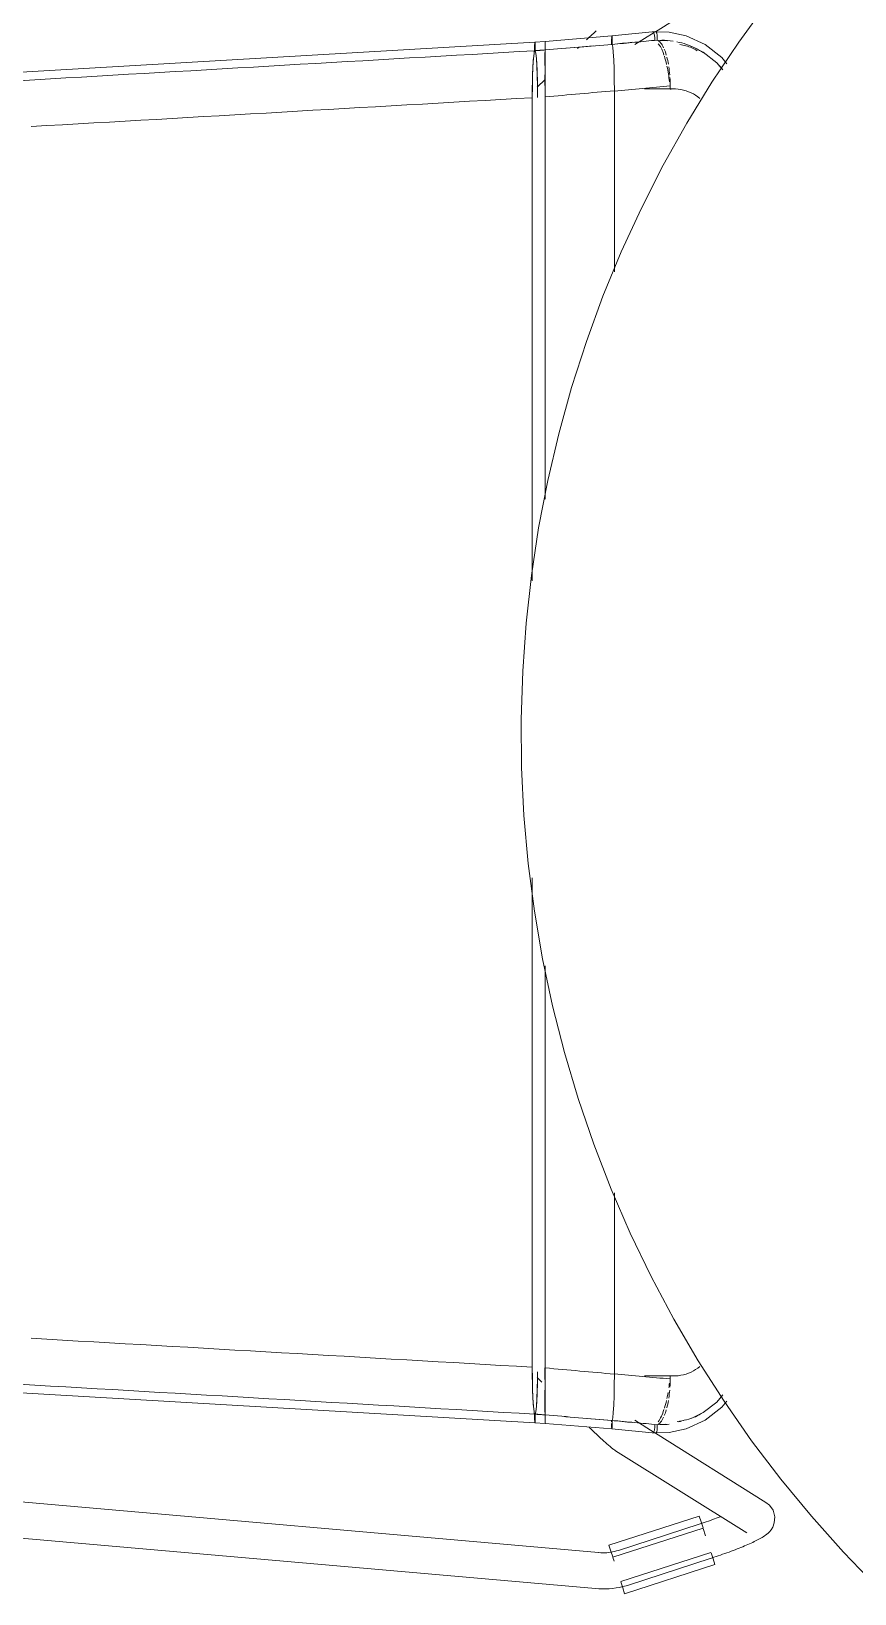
# Model space of a CAD drawing. Header units: millimetres. Extents: x 155927 to 326028, y -36033 to 97293.
# Drawn here: x 159386 to 159660, y 19861 to 20380 of the extents above; entities that cross this region are included whole.
import ezdxf

# ---------------------------------------------------------------- set-up
doc = ezdxf.new("R2010")
doc.units = ezdxf.units.MM
doc.header["$MEASUREMENT"] = 0
doc.layers.add('I-FURN', color=8, linetype='CONTINUOUS', lineweight=9)

msp = doc.modelspace()

# ---------------------------------------------------------------- linework, layer by layer
at = {"layer": 'I-FURN'}
for p, q in [((159593.42, 20379.68), (159630.19, 20402.71)), ((159630.58, 20389.14), (159621.14, 20376.22)), ((159556.76, 20376.5), (159578.97, 20378.32)), ((159571.46, 20377.85), (159570.98, 20377.41)), ((159571.93, 20378.29), (159571.46, 20377.85)), ((159572.39, 20378.73), (159571.93, 20378.29)), ((159572.84, 20379.15), (159572.39, 20378.73)), ((159573.29, 20379.56), (159572.84, 20379.15)), ((159573.72, 20379.97), (159573.29, 20379.56)), ((159578.92, 20378.07), (159578.89, 20377.78)), ((159578.89, 20377.78), (159578.92, 20378.07)), ((159578.94, 20378.26), (159578.92, 20378.07)), ((159578.92, 20378.07), (159578.94, 20378.26)), ((159578.97, 20378.32), (159578.94, 20378.26)), ((159578.94, 20378.26), (159578.97, 20378.32)), ((159578.97, 20378.32), (159593.46, 20379.75)), ((159578.97, 20378.32), (159578.99, 20378.25)), ((159578.99, 20378.26), (159578.97, 20378.32)), ((159579.02, 20378.07), (159578.99, 20378.26)), ((159579.04, 20377.77), (159579.02, 20378.07)), ((159579.02, 20378.06), (159579.04, 20377.76)), ((159579.05, 20377.39), (159579.04, 20377.77)), ((159579.04, 20377.76), (159579.05, 20377.38)), ((159586.6, 20375.4), (159593.05, 20379.44)), ((159598.02, 20379.54), (159592.56, 20379.62)), ((159603.67, 20378.32), (159598.02, 20379.54)), ((159609.99, 20375.42), (159603.67, 20378.32)), ((159221.5, 20356.93), (159553.41, 20376.22)), ((159553.1, 20372.5), (159552.9, 20370.75)), ((159553.31, 20373.39), (159553.1, 20372.5)), ((159553.31, 20375.29), (159553.3, 20374.84)), ((159553.3, 20374.84), (159553.3, 20374.35)), ((159553.3, 20374.35), (159553.3, 20373.86)), ((159553.3, 20373.86), (159553.31, 20373.39)), ((159553.33, 20375.67), (159553.31, 20375.29)), ((159553.35, 20375.97), (159553.33, 20375.67)), ((159553.38, 20376.15), (159553.35, 20375.97)), ((159553.41, 20376.22), (159553.38, 20376.15)), ((159556.76, 20376.49), (159553.41, 20376.23)), ((159553.43, 20376.15), (159553.41, 20376.22)), ((159553.46, 20375.96), (159553.43, 20376.15)), ((159553.48, 20375.67), (159553.46, 20375.96)), ((159553.5, 20375.29), (159553.48, 20375.67)), ((159553.51, 20374.83), (159553.5, 20375.29)), ((159553.52, 20374.34), (159553.51, 20374.83)), ((159553.51, 20373.85), (159553.52, 20374.34)), ((159553.51, 20373.38), (159553.51, 20373.85)), ((159553.72, 20372.48), (159553.51, 20373.38)), ((159553.91, 20370.73), (159553.72, 20372.48)), ((159556.74, 20372.76), (159556.73, 20371)), ((159556.73, 20371), (159556.74, 20372.75)), ((159556.77, 20376.43), (159556.76, 20376.5)), ((159556.76, 20376.5), (159556.76, 20376.43)), ((159556.76, 20376.42), (159556.76, 20376.49)), ((159556.76, 20376.49), (159556.77, 20376.43)), ((159556.76, 20376.43), (159556.76, 20376.24)), ((159556.76, 20376.24), (159556.76, 20376.42)), ((159556.76, 20375.94), (159556.76, 20376.24)), ((159556.76, 20376.24), (159556.76, 20375.94)), ((159556.76, 20375.56), (159556.76, 20375.94)), ((159556.76, 20375.94), (159556.76, 20375.56)), ((159556.76, 20375.11), (159556.76, 20375.56)), ((159556.76, 20375.56), (159556.76, 20375.11)), ((159556.76, 20374.62), (159556.76, 20375.11)), ((159556.76, 20375.11), (159556.76, 20374.62)), ((159556.76, 20374.12), (159556.76, 20374.62)), ((159556.76, 20374.62), (159556.76, 20374.12)), ((159556.76, 20373.65), (159556.76, 20374.12)), ((159556.76, 20374.12), (159556.76, 20373.65)), ((159556.77, 20376.43), (159556.77, 20376.24)), ((159556.77, 20376.24), (159556.77, 20376.43)), ((159556.77, 20376.24), (159556.77, 20375.95)), ((159556.77, 20375.95), (159556.77, 20376.24)), ((159556.77, 20375.95), (159556.77, 20375.56)), ((159556.77, 20375.57), (159556.77, 20375.95)), ((159556.77, 20375.12), (159556.77, 20375.57)), ((159556.77, 20375.56), (159556.77, 20375.11)), ((159556.77, 20374.63), (159556.77, 20375.12)), ((159556.77, 20375.11), (159556.77, 20374.62)), ((159556.77, 20374.13), (159556.77, 20374.63)), ((159556.77, 20374.62), (159556.77, 20374.13)), ((159556.77, 20374.13), (159556.77, 20373.66)), ((159556.77, 20373.66), (159556.77, 20374.13)), ((159556.77, 20373.66), (159556.79, 20372.77)), ((159556.79, 20372.77), (159556.77, 20373.66)), ((159556.79, 20372.77), (159556.8, 20371.02)), ((159556.8, 20371.02), (159556.79, 20372.77)), ((159568.01, 20374.59), (159567.5, 20374.11)), ((159570.98, 20377.41), (159570.49, 20376.95)), ((159578.87, 20376.95), (159578.86, 20376.46)), ((159578.86, 20376.45), (159578.87, 20376.94)), ((159578.86, 20376.46), (159578.86, 20375.96)), ((159578.86, 20375.96), (159578.86, 20376.45)), ((159578.86, 20375.96), (159578.87, 20375.49)), ((159578.87, 20375.48), (159578.86, 20375.96)), ((159578.88, 20377.4), (159578.87, 20376.95)), ((159578.87, 20376.94), (159578.88, 20377.39)), ((159579.06, 20376.93), (159579.05, 20377.39)), ((159579.05, 20377.38), (159579.06, 20376.93)), ((159579.07, 20376.44), (159579.06, 20376.93)), ((159579.06, 20376.93), (159579.07, 20376.44)), ((159579.06, 20375.47), (159579.07, 20375.94)), ((159579.07, 20375.94), (159579.06, 20375.47)), ((159579.06, 20375.47), (159579.25, 20374.59)), ((159579.25, 20374.58), (159579.06, 20375.47)), ((159579.07, 20375.94), (159579.07, 20376.44)), ((159579.07, 20376.44), (159579.07, 20375.94)), ((159579.25, 20374.58), (159579.43, 20372.87)), ((159579.43, 20372.85), (159579.25, 20374.58)), ((159579.43, 20372.85), (159579.58, 20370.41)), ((159579.58, 20370.37), (159579.43, 20372.85)), ((159609.28, 20372.85), (159605.59, 20374.76)), ((159613.85, 20369.35), (159609.28, 20372.85)), ((159615.52, 20371.08), (159609.99, 20375.42)), ((159621.14, 20376.22), (159612.23, 20362.94)), ((159552.74, 20368.25), (159552.62, 20365.12)), ((159552.9, 20370.75), (159552.74, 20368.25)), ((159554.07, 20368.23), (159553.91, 20370.73)), ((159554.19, 20365.11), (159554.07, 20368.23)), ((159556.72, 20368.5), (159556.73, 20371)), ((159556.73, 20371), (159556.72, 20368.51)), ((159556.8, 20371.02), (159556.81, 20368.52)), ((159556.81, 20368.52), (159556.8, 20371.02)), ((159556.81, 20368.52), (159556.82, 20365.39)), ((159556.82, 20365.39), (159556.81, 20368.52)), ((159579.58, 20370.37), (159579.69, 20367.34)), ((159579.7, 20367.27), (159579.58, 20370.37)), ((159579.7, 20367.27), (159579.77, 20363.83)), ((159579.77, 20363.83), (159579.7, 20367.27)), ((159615.8, 20367.02), (159613.85, 20369.35)), ((159617.15, 20369.04), (159615.52, 20371.08)), ((159552.62, 20365.12), (159552.54, 20361.55)), ((159556.82, 20363.83), (159554.15, 20361.26)), ((159554.27, 20361.56), (159554.19, 20365.11)), ((159556.7, 20361.82), (159556.71, 20365.38)), ((159556.71, 20365.38), (159556.7, 20361.82)), ((159556.83, 20361.82), (159556.82, 20365.39)), ((159556.82, 20365.38), (159556.83, 20361.82)), ((159579.8, 20359.97), (159579.77, 20363.74)), ((159579.77, 20363.74), (159579.8, 20360.09)), ((159612.23, 20362.94), (159603.85, 20349.3)), ((159552.54, 20361.55), (159552.51, 20357.77)), ((159552.51, 20357.77), (159552.51, 20197.19)), ((159552.51, 20197.19), (159552.51, 20357.77)), ((159554.3, 20357.88), (159554.27, 20361.56)), ((159556.83, 20361.82), (159556.83, 20358.03)), ((159556.83, 20358.03), (159556.83, 20361.82)), ((159556.83, 20358.03), (159556.83, 20224.29)), ((159556.83, 20224.29), (159556.83, 20358.03)), ((159579.8, 20299.86), (159579.8, 20359.97)), ((159579.8, 20359.97), (159579.8, 20299.86)), ((159599.59, 20360.68), (159589.84, 20360.68)), ((159598.35, 20361.67), (159598.35, 20360.62)), ((159603.85, 20349.3), (159596.03, 20335.35)), ((159596.03, 20335.35), (159588.78, 20321.09)), ((159588.78, 20321.09), (159582.09, 20306.55)), ((159582.09, 20306.55), (159576, 20291.76)), ((159576, 20291.76), (159570.5, 20276.73)), ((159570.5, 20276.73), (159565.61, 20261.5)), ((159565.61, 20261.5), (159561.33, 20246.09)), ((159561.33, 20246.09), (159557.67, 20230.51)), ((159557.67, 20230.51), (159554.64, 20214.8)), ((159554.64, 20214.8), (159552.23, 20198.99)), ((159552.23, 20198.99), (159550.46, 20183.08)), ((159550.46, 20183.08), (159549.33, 20167.13)), ((159549.33, 20167.13), (159548.84, 20151.13)), ((159548.84, 20151.13), (159548.99, 20135.14)), ((159548.99, 20135.14), (159549.77, 20119.16)), ((159549.77, 20119.16), (159551.2, 20103.22)), ((159551.2, 20103.22), (159553.26, 20087.36)), ((159552.51, 20098.46), (159552.51, 19935.86)), ((159552.51, 19935.86), (159552.51, 20098.46)), ((159553.26, 20087.36), (159555.95, 20071.58)), ((159555.95, 20071.58), (159559.28, 20055.93)), ((159556.83, 20069.24), (159556.83, 19935.6)), ((159556.83, 19935.6), (159556.83, 20069.24)), ((159559.28, 20055.93), (159563.22, 20040.43)), ((159563.22, 20040.43), (159567.79, 20025.1)), ((159567.79, 20025.1), (159572.96, 20009.96)), ((159572.96, 20009.96), (159578.73, 19995.03)), ((159578.73, 19995.03), (159585.1, 19980.36)), ((159579.8, 19933.66), (159579.8, 19993.77)), ((159579.8, 19993.77), (159579.8, 19933.66)), ((159585.1, 19980.36), (159592.04, 19965.95)), ((159592.04, 19965.95), (159599.56, 19951.82)), ((159599.56, 19951.82), (159607.64, 19938.01)), ((159221.5, 19936.7), (159553.41, 19917.41)), ((159607.64, 19938.01), (159616.26, 19924.54)), ((159552.51, 19935.86), (159552.54, 19932.08)), ((159552.54, 19932.08), (159552.62, 19928.52)), ((159554.15, 19932.38), (159555.68, 19930.9)), ((159554.19, 19928.52), (159554.27, 19932.07)), ((159554.27, 19932.07), (159554.3, 19934.32)), ((159556.7, 19931.81), (159556.7, 19935.59)), ((159556.7, 19935.59), (159556.7, 19931.81)), ((159556.83, 19931.81), (159556.82, 19928.25)), ((159556.82, 19928.24), (159556.83, 19931.81)), ((159556.83, 19935.6), (159556.83, 19931.81)), ((159556.83, 19931.81), (159556.83, 19935.6)), ((159579.77, 19929.9), (159579.8, 19933.66)), ((159579.8, 19933.54), (159579.77, 19929.89)), ((159589.84, 19932.95), (159599.59, 19932.95)), ((159598.35, 19933.01), (159598.35, 19931.96)), ((159552.62, 19928.52), (159552.74, 19925.39)), ((159554.07, 19925.4), (159554.19, 19928.52)), ((159556.72, 19925.13), (159556.71, 19928.25)), ((159556.71, 19928.25), (159556.72, 19925.13)), ((159556.82, 19928.24), (159556.81, 19925.12)), ((159556.81, 19925.11), (159556.82, 19928.24)), ((159579.58, 19923.26), (159579.7, 19926.36)), ((159579.69, 19926.3), (159579.58, 19923.26)), ((159579.77, 19929.8), (159579.7, 19926.36)), ((159579.7, 19926.36), (159579.77, 19929.8)), ((159615.81, 19926.63), (159613.85, 19924.28)), ((159552.74, 19925.39), (159552.9, 19922.88)), ((159552.9, 19922.88), (159553.1, 19921.13)), ((159553.1, 19921.13), (159553.31, 19920.24)), ((159553.51, 19920.25), (159553.72, 19921.15)), ((159553.72, 19921.15), (159553.91, 19922.91)), ((159553.91, 19922.91), (159554.07, 19925.4)), ((159556.73, 19922.63), (159556.72, 19925.13)), ((159556.72, 19925.13), (159556.73, 19922.63)), ((159556.74, 19920.88), (159556.73, 19922.63)), ((159556.73, 19922.63), (159556.74, 19920.88)), ((159556.79, 19920.86), (159556.77, 19919.98)), ((159556.77, 19919.97), (159556.79, 19920.86)), ((159556.8, 19922.61), (159556.79, 19920.86)), ((159556.79, 19920.86), (159556.8, 19922.61)), ((159556.81, 19925.11), (159556.8, 19922.61)), ((159556.8, 19922.61), (159556.81, 19925.11)), ((159579.25, 19919.05), (159579.43, 19920.79)), ((159579.43, 19920.77), (159579.25, 19919.05)), ((159579.43, 19920.79), (159579.58, 19923.26)), ((159579.58, 19923.22), (159579.43, 19920.78)), ((159609.28, 19920.79), (159605.59, 19918.88)), ((159613.85, 19924.28), (159609.28, 19920.79)), ((159615.52, 19922.55), (159609.99, 19918.21)), ((159617.16, 19924.6), (159615.52, 19922.55)), ((159616.26, 19924.54), (159625.42, 19911.42)), ((159553.31, 19920.24), (159553.3, 19919.78)), ((159553.3, 19919.78), (159553.3, 19919.28)), ((159553.3, 19919.28), (159553.3, 19918.79)), ((159553.3, 19918.79), (159553.31, 19918.34)), ((159553.31, 19918.34), (159553.33, 19917.96)), ((159553.33, 19917.96), (159553.35, 19917.66)), ((159553.35, 19917.66), (159553.38, 19917.48)), ((159553.38, 19917.48), (159553.41, 19917.41)), ((159553.41, 19917.41), (159553.43, 19917.48)), ((159556.76, 19917.14), (159553.41, 19917.41)), ((159553.43, 19917.48), (159553.46, 19917.67)), ((159553.46, 19917.67), (159553.48, 19917.96)), ((159553.48, 19917.96), (159553.5, 19918.35)), ((159553.5, 19918.35), (159553.51, 19918.8)), ((159553.51, 19919.78), (159553.51, 19920.25)), ((159553.52, 19919.29), (159553.51, 19919.78)), ((159553.51, 19918.8), (159553.52, 19919.29)), ((159556.76, 19919.51), (159556.76, 19919.98)), ((159556.76, 19919.98), (159556.76, 19919.51)), ((159556.76, 19919.02), (159556.76, 19919.51)), ((159556.76, 19919.51), (159556.76, 19919.01)), ((159556.76, 19918.53), (159556.76, 19919.02)), ((159556.76, 19919.01), (159556.76, 19918.52)), ((159556.76, 19918.07), (159556.76, 19918.53)), ((159556.76, 19918.52), (159556.76, 19918.07)), ((159556.76, 19917.69), (159556.76, 19918.07)), ((159556.76, 19918.07), (159556.76, 19917.69)), ((159556.76, 19917.14), (159556.76, 19917.21)), ((159556.77, 19917.2), (159556.76, 19917.14)), ((159556.76, 19917.2), (159556.76, 19917.13)), ((159556.76, 19917.13), (159556.77, 19917.2)), ((159556.76, 19917.13), (159578.97, 19915.31)), ((159556.77, 19919.98), (159556.77, 19919.51)), ((159556.77, 19919.5), (159556.77, 19919.97)), ((159556.77, 19919.51), (159556.77, 19919.01)), ((159556.77, 19919.01), (159556.77, 19919.5)), ((159556.77, 19919.01), (159556.77, 19918.52)), ((159556.77, 19918.51), (159556.77, 19919.01)), ((159556.77, 19918.52), (159556.77, 19918.07)), ((159556.77, 19918.06), (159556.77, 19918.51)), ((159556.77, 19918.07), (159556.77, 19917.69)), ((159556.77, 19917.68), (159556.77, 19918.06)), ((159556.77, 19917.69), (159556.77, 19917.39)), ((159556.77, 19917.39), (159556.77, 19917.68)), ((159571.93, 19915.34), (159571.46, 19915.78)), ((159572.39, 19914.91), (159571.93, 19915.34)), ((159578.87, 19918.15), (159578.86, 19917.67)), ((159578.86, 19917.68), (159578.87, 19918.15)), ((159578.86, 19917.18), (159578.87, 19916.68)), ((159578.87, 19916.69), (159578.86, 19917.18)), ((159578.88, 19916.24), (159578.87, 19916.69)), ((159578.87, 19916.68), (159578.88, 19916.23)), ((159578.89, 19915.85), (159578.88, 19916.24)), ((159578.88, 19916.23), (159578.89, 19915.85)), ((159578.89, 19915.85), (159578.92, 19915.56)), ((159578.92, 19915.56), (159578.89, 19915.85)), ((159578.92, 19915.56), (159578.94, 19915.37)), ((159578.94, 19915.38), (159578.92, 19915.56)), ((159578.97, 19915.31), (159578.94, 19915.38)), ((159578.94, 19915.37), (159578.97, 19915.31)), ((159578.99, 19915.38), (159578.97, 19915.31)), ((159578.97, 19915.31), (159578.99, 19915.38)), ((159578.97, 19915.31), (159593.46, 19913.89)), ((159578.99, 19915.38), (159579.02, 19915.57)), ((159579.04, 19915.87), (159579.02, 19915.57)), ((159579.02, 19915.57), (159579.04, 19915.86)), ((159579.05, 19916.25), (159579.04, 19915.87)), ((159579.04, 19915.86), (159579.05, 19916.24)), ((159579.05, 19916.24), (159579.06, 19916.7)), ((159579.06, 19916.7), (159579.05, 19916.25)), ((159579.06, 19918.16), (159579.25, 19919.05)), ((159579.25, 19919.05), (159579.06, 19918.16)), ((159579.07, 19917.69), (159579.06, 19918.16)), ((159579.06, 19918.16), (159579.07, 19917.69)), ((159579.06, 19916.7), (159579.07, 19917.19)), ((159579.07, 19917.19), (159579.06, 19916.7)), ((159579.07, 19917.19), (159579.07, 19917.69)), ((159579.07, 19917.69), (159579.07, 19917.19)), ((159593.05, 19914.19), (159586.6, 19918.23)), ((159603.67, 19915.31), (159598.02, 19914.1)), ((159609.99, 19918.21), (159603.67, 19915.31)), ((159574.58, 19874.22), (159150.08, 19911.51)), ((159572.84, 19914.48), (159572.39, 19914.91)), ((159573.29, 19914.07), (159572.84, 19914.48)), ((159573.72, 19913.67), (159573.29, 19914.07)), ((159574.15, 19913.27), (159573.72, 19913.67)), ((159574.56, 19912.89), (159574.15, 19913.27)), ((159574.96, 19912.53), (159574.56, 19912.89)), ((159575.35, 19912.17), (159574.96, 19912.53)), ((159575.73, 19911.83), (159575.35, 19912.17)), ((159576.09, 19911.5), (159575.73, 19911.83)), ((159576.45, 19911.18), (159576.09, 19911.5)), ((159576.78, 19910.88), (159576.45, 19911.18)), ((159577.1, 19910.59), (159576.78, 19910.88)), ((159577.41, 19910.32), (159577.1, 19910.59)), ((159577.71, 19910.06), (159577.41, 19910.32)), ((159598.02, 19914.1), (159592.56, 19914.01)), ((159630.19, 19890.92), (159593.42, 19913.96)), ((159625.42, 19911.42), (159635.09, 19898.67)), ((159577.99, 19909.82), (159577.71, 19910.06)), ((159578.25, 19909.59), (159577.99, 19909.82)), ((159578.51, 19909.38), (159578.25, 19909.59)), ((159578.75, 19909.17), (159578.51, 19909.38)), ((159578.98, 19908.98), (159578.75, 19909.17)), ((159579.2, 19908.8), (159578.98, 19908.98)), ((159579.42, 19908.63), (159579.2, 19908.8)), ((159579.65, 19908.46), (159579.42, 19908.63)), ((159579.91, 19908.27), (159579.65, 19908.46)), ((159580.23, 19908.06), (159579.91, 19908.27)), ((159580.23, 19908.06), (159623.82, 19880.75)), ((159130.21, 19901.21), (159573.53, 19862.27)), ((159635.09, 19898.67), (159645.26, 19886.32)), ((159631.31, 19890.03), (159630.19, 19890.92)), ((159631.31, 19890.03), (159632.53, 19888.3)), ((159608, 19886.39), (159578, 19876.71)), ((159608, 19886.39), (159608.63, 19884.44)), ((159608.63, 19884.44), (159609.27, 19882.47)), ((159609.67, 19884.24), (159608.98, 19884.01)), ((159610.35, 19884.47), (159609.67, 19884.24)), ((159611.03, 19884.71), (159610.35, 19884.47)), ((159611.7, 19884.94), (159611.03, 19884.71)), ((159612.37, 19885.18), (159611.7, 19884.94)), ((159613.03, 19885.41), (159612.37, 19885.18)), ((159613.67, 19885.65), (159613.03, 19885.41)), ((159614.31, 19885.88), (159613.67, 19885.65)), ((159614.93, 19886.12), (159614.31, 19885.88)), ((159632.53, 19888.3), (159633.12, 19886.07)), ((159633.12, 19886.07), (159632.95, 19884.1)), ((159645.26, 19886.32), (159655.92, 19874.39)), ((159579.3, 19872.66), (159609.31, 19882.35)), ((159607.96, 19883.68), (159581.14, 19874.96)), ((159608.29, 19883.78), (159607.96, 19883.68)), ((159608.98, 19884.01), (159608.29, 19883.78)), ((159610.14, 19879.78), (159609.34, 19882.25)), ((159628.48, 19879.02), (159628.07, 19878.79)), ((159628.88, 19879.25), (159628.48, 19879.02)), ((159629.27, 19879.49), (159628.88, 19879.25)), ((159629.66, 19879.75), (159629.27, 19879.49)), ((159630.05, 19880.03), (159629.66, 19879.75)), ((159630.45, 19880.34), (159630.05, 19880.03)), ((159630.88, 19880.71), (159630.45, 19880.34)), ((159631.34, 19881.17), (159630.88, 19880.71)), ((159631.86, 19881.8), (159631.34, 19881.17)), ((159632.43, 19882.71), (159631.86, 19881.8)), ((159632.95, 19884.1), (159632.43, 19882.71)), ((159574.61, 19874.22), (159574.58, 19874.22)), ((159575.27, 19874.17), (159574.61, 19874.22)), ((159575.93, 19874.15), (159575.27, 19874.17)), ((159576.59, 19874.16), (159575.93, 19874.15)), ((159577.26, 19874.2), (159576.59, 19874.16)), ((159577.91, 19874.26), (159577.26, 19874.2)), ((159578.57, 19874.35), (159577.91, 19874.26)), ((159578.63, 19874.75), (159578, 19876.71)), ((159579.22, 19874.47), (159578.57, 19874.35)), ((159579.26, 19872.78), (159578.63, 19874.75)), ((159579.87, 19874.61), (159579.22, 19874.47)), ((159580.51, 19874.77), (159579.87, 19874.61)), ((159581.14, 19874.96), (159580.51, 19874.77)), ((159611.91, 19874.28), (159581.91, 19864.59)), ((159611.95, 19874.16), (159612.59, 19872.19)), ((159616.5, 19873.91), (159615.78, 19873.66)), ((159617.2, 19874.16), (159616.5, 19873.91)), ((159617.9, 19874.42), (159617.2, 19874.16)), ((159618.59, 19874.67), (159617.9, 19874.42)), ((159619.27, 19874.93), (159618.59, 19874.67)), ((159619.93, 19875.18), (159619.27, 19874.93)), ((159620.59, 19875.43), (159619.93, 19875.18)), ((159621.23, 19875.69), (159620.59, 19875.43)), ((159621.85, 19875.94), (159621.23, 19875.69)), ((159622.46, 19876.19), (159621.85, 19875.94)), ((159623.06, 19876.43), (159622.46, 19876.19)), ((159623.64, 19876.68), (159623.06, 19876.43)), ((159624.2, 19876.92), (159623.64, 19876.68)), ((159624.74, 19877.16), (159624.2, 19876.92)), ((159625.27, 19877.4), (159624.74, 19877.16)), ((159625.78, 19877.63), (159625.27, 19877.4)), ((159626.27, 19877.87), (159625.78, 19877.63)), ((159626.75, 19878.1), (159626.27, 19877.87)), ((159627.2, 19878.33), (159626.75, 19878.1)), ((159627.64, 19878.56), (159627.2, 19878.33)), ((159628.07, 19878.79), (159627.64, 19878.56)), ((159655.92, 19874.39), (159667.05, 19862.9)), ((159579.71, 19871.4), (159579.33, 19872.57)), ((159613.22, 19870.24), (159583.21, 19860.55)), ((159584.85, 19863.55), (159611.66, 19872.26)), ((159612.12, 19872.41), (159611.66, 19872.26)), ((159612.86, 19872.66), (159612.12, 19872.41)), ((159612.59, 19872.19), (159613.22, 19870.24)), ((159613.6, 19872.9), (159612.86, 19872.66)), ((159614.33, 19873.15), (159613.6, 19872.9)), ((159615.06, 19873.4), (159614.33, 19873.15)), ((159615.78, 19873.66), (159615.06, 19873.4)), ((159582.58, 19862.5), (159581.95, 19864.48)), ((159583.71, 19863.21), (159584.8, 19863.54)), ((159584.8, 19863.54), (159584.85, 19863.55)), ((159573.53, 19862.26), (159574.67, 19862.19)), ((159574.67, 19862.19), (159575.81, 19862.16)), ((159575.81, 19862.16), (159576.95, 19862.17)), ((159576.95, 19862.17), (159578.09, 19862.23)), ((159578.09, 19862.23), (159579.23, 19862.33)), ((159579.23, 19862.33), (159580.36, 19862.49)), ((159580.36, 19862.49), (159581.49, 19862.68)), ((159581.49, 19862.68), (159582.6, 19862.92)), ((159583.21, 19860.55), (159582.58, 19862.5)), ((159582.6, 19862.92), (159583.71, 19863.21))]:
    msp.add_line(p, q, dxfattribs=at)
for points, knots in [([(159593.28, 20376.81), (159593.29, 20377.03), (159593.29, 20377.52), (159593.2, 20378.27), (159593.05, 20378.94), (159592.87, 20379.37), (159592.76, 20379.52), (159592.71, 20379.56)], [-1, -1, -1, -1, -0.90625, -0.8125, -0.71875, -0.625, -0.5625, -0.5625, -0.5625, -0.5625]), ([(159593.61, 20379.7), (159593.63, 20379.68), (159593.68, 20379.63), (159593.75, 20379.53), (159593.85, 20379.34), (159593.95, 20379.01), (159594.03, 20378.62), (159594.06, 20378.26), (159594.08, 20377.89), (159594.07, 20377.44), (159594.04, 20377.09), (159594.01, 20376.91)], [0.5555556, 0.5555556, 0.5555556, 0.5555556, 0.5833333, 0.6180556, 0.6527778, 0.7222222, 0.7916667, 0.8263889, 0.8611111, 0.9305556, 1, 1, 1, 1]), ([(159552.51, 20357.77), (159552.51, 20359.04), (159552.53, 20361.59), (159552.61, 20365.19), (159552.73, 20368.36), (159552.95, 20371.72), (159553.16, 20373.11), (159553.31, 20373.39)], [-1, -1, -1, -1, -0.833333, -0.666667, -0.5, -0.333333, 0, 0, 0, 0]), ([(159553.31, 20373.39), (159553.3, 20373.61), (159553.29, 20374.1), (159553.3, 20374.73), (159553.31, 20375.2), (159553.32, 20375.61), (159553.35, 20376.06), (159553.39, 20376.22), (159553.41, 20376.23)], [-1, -1, -1, -1, -0.90625, -0.8125, -0.765625, -0.71875, -0.625, -0.501507, -0.501507, -0.501507, -0.501507]), ([(159553.41, 20376.23), (159553.43, 20376.22), (159553.45, 20376.08), (159553.48, 20375.69), (159553.5, 20375.3), (159553.51, 20374.84), (159553.52, 20374.35), (159553.52, 20373.85), (159553.51, 20373.53), (159553.51, 20373.38)], [-0.5, -0.5, -0.5, -0.5, -0.375, -0.3125, -0.25, -0.1875, -0.125, -0.0625, 0, 0, 0, 0]), ([(159553.51, 20373.38), (159553.65, 20373.09), (159553.86, 20371.7), (159554.08, 20368.34), (159554.2, 20365.19), (159554.28, 20361.63), (159554.3, 20359.12), (159554.3, 20357.88)], [-1, -1, -1, -1, -0.6666667, -0.5, -0.3333333, -0.1666667, -0.003964, -0.003964, -0.003964, -0.003964]), ([(159572.76, 20374.98), (159571.12, 20374.84), (159565.79, 20374.4), (159560.45, 20373.96), (159556.76, 20373.65)], [0.2766114, 0.2766114, 0.2766114, 0.2766114, 0.5, 1, 1, 1, 1]), ([(159594.01, 20376.91), (159594.41, 20376.76), (159595.15, 20376.2), (159595.85, 20375.07), (159596.17, 20374.39)], [0, 0, 0, 0, 0.1666667, 0.3309695, 0.3309695, 0.3309695, 0.3309695]), ([(159600.59, 20376.33), (159602.71, 20375.89), (159605.78, 20374.88), (159608.55, 20373.24), (159609.42, 20372.66)], [0.1763318, 0.1763318, 0.1763318, 0.1763318, 0.3333333, 0.408557, 0.408557, 0.408557, 0.408557]), ([(159607.35, 20373.38), (159606.77, 20373.72), (159604.91, 20374.74), (159602.93, 20375.24), (159601.56, 20375.46)], [0.6175454, 0.6175454, 0.6175454, 0.6175454, 0.6666667, 0.7702374, 0.7702374, 0.7702374, 0.7702374]), ([(159598.35, 20360.62), (159600.73, 20360.84), (159604.34, 20360.21), (159607.33, 20358.28), (159608.24, 20357.52)], [0, 0, 0, 0, 0.3333333, 0.5, 0.5, 0.5, 0.5]), ([(159608.24, 19936.11), (159607.33, 19935.35), (159604.34, 19933.42), (159600.73, 19932.79), (159598.35, 19933.01)], [0.5, 0.5, 0.5, 0.5, 0.6666667, 1, 1, 1, 1]), ([(159553.31, 19920.24), (159553.16, 19920.52), (159552.95, 19921.91), (159552.73, 19925.27), (159552.61, 19928.44), (159552.53, 19932.04), (159552.51, 19934.59), (159552.51, 19935.86)], [-1, -1, -1, -1, -0.666667, -0.5, -0.333333, -0.166667, 0, 0, 0, 0]), ([(159554.3, 19934.33), (159554.28, 19932.3), (159554.23, 19929.07), (159554.08, 19925.29), (159553.86, 19921.93), (159553.65, 19920.54), (159553.51, 19920.25)], [-0.9335619, -0.9335619, -0.9335619, -0.9335619, -0.6666667, -0.5, -0.3333333, 0, 0, 0, 0]), ([(159594.37, 19917.73), (159594.73, 19918.19), (159595.41, 19919.31), (159596.01, 19920.93), (159596.27, 19921.75)], [-0.8333333, -0.8333333, -0.8333333, -0.8333333, -0.6666667, -0.5255973, -0.5255973, -0.5255973, -0.5255973]), ([(159609.26, 19920.79), (159608.43, 19920.28), (159605.71, 19918.69), (159602.73, 19918.1), (159600.62, 19917.82)], [-0.4024189, -0.4024189, -0.4024189, -0.4024189, -0.3333333, -0.1789981, -0.1789981, -0.1789981, -0.1789981]), ([(159553.41, 19917.41), (159553.39, 19917.41), (159553.36, 19917.55), (159553.33, 19917.94), (159553.31, 19918.32), (159553.3, 19918.78), (159553.29, 19919.27), (159553.3, 19919.78), (159553.3, 19920.1), (159553.31, 19920.24)], [-0.498493, -0.498493, -0.498493, -0.498493, -0.375, -0.3125, -0.25, -0.1875, -0.125, -0.0625, 0, 0, 0, 0]), ([(159594.01, 19916.72), (159594.03, 19916.58), (159594.07, 19916.29), (159594.08, 19915.87), (159594.07, 19915.5), (159594.05, 19915.2), (159594.01, 19914.94), (159593.96, 19914.69), (159593.9, 19914.46), (159593.84, 19914.27), (159593.74, 19914.07), (159593.65, 19913.97), (159593.61, 19913.94)], [0, 0, 0, 0, 0.0555556, 0.1111111, 0.1666667, 0.1944444, 0.2222222, 0.2777778, 0.3055556, 0.3333333, 0.3888889, 0.4444444, 0.4444444, 0.4444444, 0.4444444])]:
    msp.add_open_spline(points, degree=3, knots=knots, dxfattribs=at)
for points in [[(159553.31, 20373.39), (159497.9, 20370.17), (159387.14, 20363.73), (159276.54, 20357.29), (159221.31, 20354.07)], [(159553.31, 20373.39), (159553.88, 20373.43), (159555.04, 20373.52), (159556.19, 20373.61), (159556.77, 20373.66)], [(159553.51, 20373.38), (159554.05, 20373.42), (159555.13, 20373.51), (159556.22, 20373.6), (159556.76, 20373.65)], [(159579.06, 20375.47), (159575.35, 20375.17), (159567.93, 20374.56), (159560.49, 20373.96), (159556.77, 20373.66)], [(159579.06, 20375.47), (159581.58, 20375.71), (159586.62, 20376.19), (159591.57, 20376.67), (159594.01, 20376.91)], [(159579.06, 20375.5), (159581.37, 20375.73), (159583.68, 20375.96), (159585.96, 20376.19)], [(159595.33, 20374.32), (159595.01, 20374.96), (159594.69, 20375.36), (159594.37, 20375.69)], [(159597.53, 20376.68), (159596.64, 20376.79), (159595.74, 20376.81), (159594.84, 20376.8)], [(159596.29, 20371.9), (159596.02, 20372.71), (159595.74, 20373.52), (159595.44, 20374.08)], [(159595.55, 20376.88), (159596.81, 20376.86), (159598.07, 20376.76), (159599.31, 20376.58)], [(159596.38, 20373.91), (159596.63, 20373.32), (159596.86, 20372.66), (159597.07, 20371.93)], [(159597.13, 20368.86), (159596.92, 20369.78), (159596.69, 20370.73), (159596.44, 20371.58)], [(159597.25, 20371.26), (159597.44, 20370.52), (159597.6, 20369.71), (159597.75, 20368.88)], [(159598.11, 20363.09), (159597.91, 20364.86), (159597.62, 20366.52), (159597.28, 20368.2)], [(159597.88, 20368.03), (159598, 20367.18), (159598.12, 20366.3), (159598.18, 20365.39)], [(159614.68, 20368.41), (159615.08, 20367.98), (159615.47, 20367.54), (159615.85, 20367.08)], [(159598.25, 20364.45), (159598.31, 20363.55), (159598.34, 20362.62), (159598.35, 20361.67)], [(159386.02, 20348.18), (159441.48, 20351.38), (159496.99, 20354.57), (159552.51, 20357.77)], [(159556.83, 20358.03), (159560.66, 20358.37), (159564.49, 20358.72), (159568.32, 20359.06)], [(159568.32, 20359.06), (159572.15, 20359.41), (159575.97, 20359.75), (159579.8, 20360.09)], [(159579.8, 20359.97), (159582.93, 20360.28), (159589.18, 20360.87), (159595.32, 20361.41), (159598.35, 20361.67)], [(159598.35, 20360.63), (159598.85, 20360.67), (159599.36, 20360.69), (159599.87, 20360.68)], [(159552.51, 19935.86), (159496.99, 19939.06), (159441.46, 19942.26), (159386.02, 19945.45)], [(159553.31, 19920.24), (159497.9, 19923.46), (159387.14, 19929.9), (159276.54, 19936.34), (159221.31, 19939.56)], [(159568.32, 19934.57), (159564.49, 19934.91), (159560.66, 19935.26), (159556.83, 19935.6)], [(159579.8, 19933.54), (159575.97, 19933.88), (159572.15, 19934.22), (159568.32, 19934.57)], [(159579.8, 19933.66), (159582.93, 19933.35), (159589.18, 19932.76), (159595.32, 19932.22), (159598.35, 19931.96)], [(159598.35, 19931.96), (159598.34, 19931), (159598.31, 19930.08), (159598.25, 19929.16)], [(159599.87, 19932.95), (159599.36, 19932.94), (159598.85, 19932.96), (159598.35, 19933.01)], [(159597.28, 19925.43), (159597.42, 19926.08), (159597.56, 19926.74), (159597.68, 19927.42)], [(159598.18, 19928.24), (159598.11, 19927.34), (159598, 19926.46), (159597.88, 19925.61)], [(159597.93, 19929.12), (159598, 19929.59), (159598.05, 19930.07), (159598.1, 19930.55)], [(159597.07, 19921.7), (159596.86, 19920.97), (159596.63, 19920.33), (159596.38, 19919.74)], [(159596.43, 19922.18), (159596.68, 19922.98), (159596.91, 19923.85), (159597.13, 19924.77)], [(159597.75, 19924.75), (159597.6, 19923.91), (159597.44, 19923.1), (159597.25, 19922.37)], [(159553.31, 19920.24), (159553.88, 19920.2), (159555.04, 19920.11), (159556.19, 19920.02), (159556.77, 19919.98)], [(159553.51, 19920.25), (159553.52, 19919.66), (159553.52, 19918.15), (159553.44, 19917.41), (159553.41, 19917.41)], [(159553.51, 19920.25), (159554.05, 19920.21), (159555.13, 19920.12), (159556.22, 19920.03), (159556.76, 19919.98)], [(159579.06, 19918.16), (159575.35, 19918.46), (159567.93, 19919.07), (159560.49, 19919.67), (159556.77, 19919.97)], [(159564.31, 19919.35), (159563.9, 19919.39), (159563.49, 19919.42), (159563.08, 19919.46)], [(159578.87, 19918.15), (159575.23, 19918.45), (159571.58, 19918.75), (159567.92, 19919.06)], [(159578.87, 19918.15), (159581.25, 19917.91), (159583.61, 19917.67), (159585.96, 19917.44)], [(159579.06, 19918.16), (159581.58, 19917.92), (159586.62, 19917.44), (159591.57, 19916.96), (159594.01, 19916.72)], [(159592.71, 19914.07), (159592.76, 19914.11), (159592.85, 19914.23), (159592.98, 19914.53), (159593.1, 19914.92), (159593.19, 19915.37), (159593.26, 19915.86), (159593.29, 19916.36), (159593.29, 19916.68), (159593.28, 19916.82)], [(159596.18, 19919.27), (159595.86, 19918.58), (159595.16, 19917.43), (159594.41, 19916.87), (159594.01, 19916.72)], [(159594.84, 19916.76), (159595.5, 19916.77), (159596.14, 19916.81), (159596.79, 19916.87)], [(159598.01, 19916.9), (159597.19, 19916.81), (159596.37, 19916.8), (159595.54, 19916.81)], [(159601.26, 19917.69), (159601.94, 19917.88), (159602.61, 19918.1), (159603.28, 19918.34)]]:
    msp.add_open_spline(points, degree=3, dxfattribs=at)

doc.saveas('drawing.dxf')
